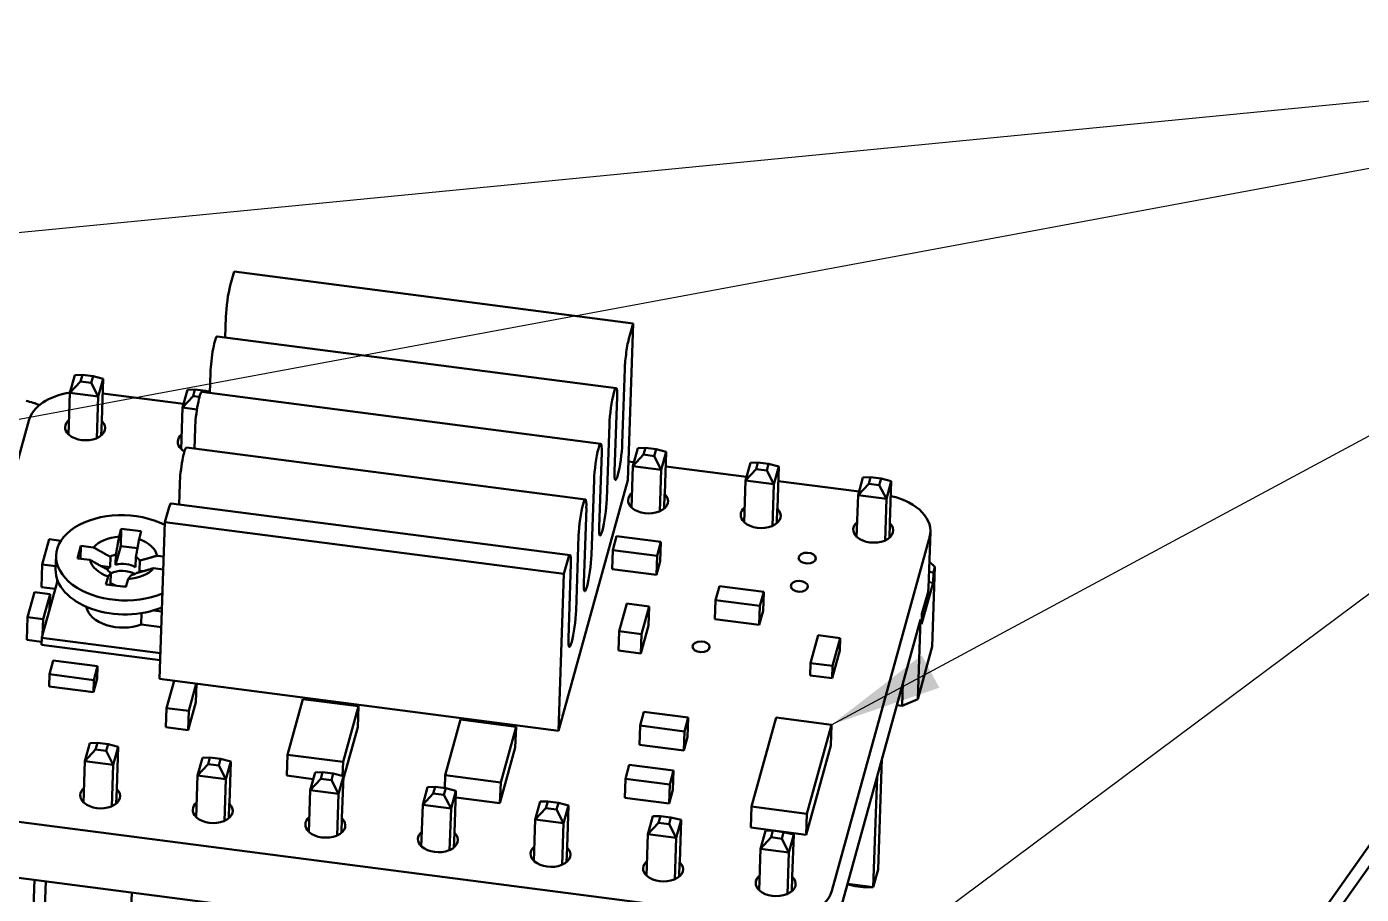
# Model space of a CAD drawing. Header units: millimetres. Extents: x 0 to 420, y 0 to 297.
# Drawn here: x 253.72 to 283.38, y 116.77 to 136.06 of the extents above; entities that cross this region are included whole.
import ezdxf

# ---------------------------------------------------------------- set-up
doc = ezdxf.new("R2010")
doc.units = ezdxf.units.MM
doc.layers.add('Symbol (ISO)', color=7, linetype='Continuous', lineweight=25)
doc.layers.add('Visible (ISO)', color=7, linetype='Continuous', lineweight=50)
doc.styles.add('Note Text (ISO)', font='tahoma.ttf')
doc.dimstyles.new('Default - Method 1b (ISO)$7', dxfattribs={"dimtxt": 3.5, "dimasz": 2.5, "dimexe": 3.175, "dimexo": 0, "dimgap": 0.762, "dimtad": 1, "dimtoh": 1, "dimrnd": 1e-08, "dimtxsty": 'Note Text (ISO)', "dimcen": 0.09, "dimdle": 10, "dimclrd": 256, "dimclre": 256, "dimclrt": 256, "dimazin": 2, "dimtfac": 1, "dimtmove": 0, "dimatfit": 3, "dimfxl": 1, "dimtolj": 1, "dimlwd": -1, "dimlwe": -1, "dimarcsym": 0})

msp = doc.modelspace()

# ---------------------------------------------------------------- linework, layer by layer
at = {"layer": 'Visible (ISO)'}
for p, q in [((258.331, 130.615), (258.245, 130.306)), ((267.196, 129.464), (258.331, 130.615)), ((258.132, 129.154), (258.147, 129.609)), ((267.196, 129.464), (267.077, 125.976)), ((267.11, 129.154), (267.196, 129.464)), ((266.82, 128.025), (257.955, 129.176)), ((266.955, 126.791), (267.012, 128.457)), ((254.683, 127.918), (254.792, 128.314)), ((254.683, 127.918), (254.919, 128.171)), ((254.96, 128.319), (254.792, 128.314)), ((254.96, 128.319), (254.919, 128.171)), ((254.919, 128.171), (255.156, 128.14)), ((255.197, 128.289), (254.96, 128.319)), ((255.156, 128.14), (255.197, 128.289)), ((255.313, 127.836), (255.156, 128.14)), ((255.197, 128.289), (255.423, 128.232)), ((255.423, 128.232), (255.313, 127.836)), ((255.391, 127.302), (255.423, 128.232)), ((257.79, 127.916), (257.805, 128.371)), ((254.683, 127.918), (254.652, 126.988)), ((255.313, 127.836), (254.683, 127.918)), ((255.282, 126.906), (255.313, 127.836)), ((257.208, 127.675), (255.412, 127.908)), ((257.185, 127.593), (257.294, 127.989)), ((257.185, 127.593), (257.421, 127.846)), ((257.462, 127.994), (257.294, 127.989)), ((257.462, 127.994), (257.421, 127.846)), ((257.421, 127.846), (257.562, 127.828)), ((257.699, 127.964), (257.462, 127.994)), ((266.478, 126.787), (257.614, 127.939)), ((257.689, 127.929), (257.699, 127.964)), ((257.699, 127.964), (257.791, 127.941)), ((266.784, 126.172), (266.841, 127.838)), ((257.185, 127.593), (257.153, 126.663)), ((257.506, 127.551), (257.185, 127.593)), ((253.77, 127.307), (251.602, 119.448)), ((255.389, 127.295), (255.378, 126.97)), ((255.389, 127.295), (255.391, 127.302)), ((254.663, 126.986), (254.652, 126.988)), ((257.449, 126.678), (257.464, 127.133)), ((266.614, 125.553), (266.67, 127.22)), ((255.282, 126.906), (255.271, 126.907)), ((255.282, 126.906), (255.284, 126.913)), ((257.165, 126.661), (257.153, 126.663)), ((266.137, 125.549), (257.272, 126.701)), ((267.192, 126.293), (267.301, 126.689)), ((267.469, 126.694), (267.301, 126.689)), ((267.469, 126.694), (267.428, 126.546)), ((267.706, 126.664), (267.469, 126.694)), ((267.665, 126.515), (267.706, 126.664)), ((267.706, 126.664), (267.932, 126.607)), ((266.443, 124.934), (266.499, 126.601)), ((267.215, 126.375), (267.091, 126.391)), ((267.192, 126.293), (267.428, 126.546)), ((267.428, 126.546), (267.665, 126.515)), ((267.822, 126.211), (267.665, 126.515)), ((267.932, 126.607), (267.822, 126.211)), ((267.9, 125.677), (267.932, 126.607)), ((269.694, 125.968), (269.803, 126.364)), ((269.971, 126.369), (269.803, 126.364)), ((269.971, 126.369), (269.93, 126.221)), ((270.208, 126.339), (269.971, 126.369)), ((270.167, 126.19), (270.208, 126.339)), ((270.208, 126.339), (270.434, 126.282)), ((290.035, 126.571), (280.699, 113.347)), ((267.192, 126.293), (267.161, 125.363)), ((267.822, 126.211), (267.192, 126.293)), ((267.791, 125.281), (267.822, 126.211)), ((269.717, 126.05), (267.921, 126.283)), ((269.694, 125.968), (269.93, 126.221)), ((269.93, 126.221), (270.167, 126.19)), ((270.324, 125.886), (270.167, 126.19)), ((270.434, 126.282), (270.324, 125.886)), ((270.402, 125.352), (270.434, 126.282)), ((272.196, 125.643), (272.305, 126.039)), ((272.473, 126.044), (272.305, 126.039)), ((272.473, 126.044), (272.432, 125.896)), ((272.709, 126.014), (272.473, 126.044)), ((257.107, 125.44), (257.122, 125.896)), ((267.077, 125.976), (265.541, 120.406)), ((266.272, 124.316), (266.329, 125.982)), ((269.694, 125.968), (269.662, 125.038)), ((270.324, 125.886), (269.694, 125.968)), ((270.293, 124.956), (270.324, 125.886)), ((272.218, 125.725), (270.423, 125.958)), ((272.196, 125.643), (272.432, 125.896)), ((272.432, 125.896), (272.668, 125.865)), ((272.668, 125.865), (272.709, 126.014)), ((272.826, 125.561), (272.668, 125.865)), ((272.709, 126.014), (272.935, 125.957)), ((272.935, 125.957), (272.826, 125.561)), ((272.904, 125.027), (272.935, 125.957)), ((265.795, 124.312), (256.931, 125.463)), ((267.898, 125.67), (267.887, 125.345)), ((267.898, 125.67), (267.9, 125.677)), ((272.196, 125.643), (272.164, 124.713)), ((272.826, 125.561), (272.196, 125.643)), ((272.795, 124.631), (272.826, 125.561)), ((256.879, 125.355), (256.794, 125.045)), ((266.101, 123.697), (266.158, 125.363)), ((267.172, 125.361), (267.161, 125.363)), ((267.791, 125.281), (267.78, 125.282)), ((267.791, 125.281), (267.793, 125.288)), ((270.4, 125.345), (270.389, 125.02)), ((270.4, 125.345), (270.402, 125.352)), ((255.825, 124.899), (255.776, 124.723)), ((255.812, 124.511), (255.825, 124.899)), ((256.268, 124.841), (255.825, 124.899)), ((256.794, 125.045), (256.676, 121.558)), ((256.794, 125.045), (265.659, 123.894)), ((269.674, 125.036), (269.662, 125.038)), ((270.293, 124.956), (270.281, 124.957)), ((270.293, 124.956), (270.295, 124.963)), ((272.902, 125.02), (272.891, 124.695)), ((272.902, 125.02), (272.904, 125.027)), ((254.065, 124.103), (254.22, 124.663)), ((254.22, 124.663), (254.482, 124.629)), ((256.22, 124.665), (256.268, 124.841)), ((265.931, 123.078), (265.987, 124.744)), ((266.83, 124.734), (266.744, 124.424)), ((267.815, 124.606), (266.83, 124.734)), ((267.729, 124.296), (267.815, 124.606)), ((267.815, 124.606), (267.8, 124.18)), ((271.616, 116.848), (273.785, 124.707)), ((272.175, 124.711), (272.164, 124.713)), ((272.795, 124.631), (272.783, 124.632)), ((272.795, 124.631), (272.796, 124.638)), ((273.803, 124.827), (273.761, 123.587)), ((254.366, 123.992), (254.377, 124.302)), ((254.929, 124.518), (254.852, 124.24)), ((254.919, 124.231), (254.929, 124.518)), ((255.209, 124.482), (254.929, 124.518)), ((255.575, 124.045), (255.583, 124.276)), ((255.812, 124.511), (255.697, 124.097)), ((255.705, 124.328), (255.697, 124.097)), ((256.184, 124.463), (255.812, 124.511)), ((256.141, 124.04), (256.149, 124.27)), ((256.768, 124.279), (256.619, 124.299)), ((266.744, 124.424), (266.73, 123.998)), ((266.744, 124.424), (267.729, 124.296)), ((267.729, 124.296), (267.715, 123.87)), ((254.065, 124.103), (254.048, 123.599)), ((254.369, 124.064), (254.065, 124.103)), ((254.852, 124.24), (255.133, 124.203)), ((255.575, 124.045), (255.366, 124.072)), ((256.235, 124.191), (256.227, 123.961)), ((256.542, 124.02), (256.758, 123.992)), ((265.659, 123.894), (265.744, 124.203)), ((265.76, 122.459), (265.816, 124.125)), ((266.73, 123.998), (267.715, 123.87)), ((267.715, 123.87), (267.8, 124.18)), ((273.904, 124.052), (273.781, 124.165)), ((273.844, 122.277), (273.904, 124.052)), ((273.904, 124.052), (273.87, 123.928)), ((254.398, 123.71), (254.229, 123.097)), ((254.4, 123.769), (254.398, 123.71)), ((254.408, 123.747), (254.398, 123.71)), ((255.532, 123.837), (255.483, 123.661)), ((255.585, 123.688), (255.574, 123.649)), ((255.585, 123.688), (255.592, 123.919)), ((255.927, 123.603), (255.975, 123.78)), ((256.302, 123.951), (256.227, 123.961)), ((265.659, 123.894), (265.541, 120.406)), ((273.608, 122.774), (273.862, 123.696)), ((273.862, 123.696), (273.765, 123.708)), ((273.87, 123.928), (273.773, 123.941)), ((273.862, 123.696), (273.87, 123.928)), ((253.742, 122.93), (253.896, 123.49)), ((253.896, 123.49), (254.241, 123.446)), ((254.357, 123.559), (254.048, 123.599)), ((254.241, 123.446), (254.086, 122.886)), ((254.241, 123.446), (254.229, 123.097)), ((255.483, 123.661), (255.927, 123.603)), ((269.115, 123.623), (269.029, 123.313)), ((270.1, 123.495), (269.115, 123.623)), ((270.014, 123.185), (270.1, 123.495)), ((270.1, 123.495), (270.085, 123.069)), ((273.616, 123.006), (273.743, 123.467)), ((254.229, 123.097), (254.075, 122.537)), ((256.727, 123.059), (256.544, 123.082)), ((267.06, 123.236), (266.889, 122.617)), ((267.553, 123.172), (267.06, 123.236)), ((267.382, 122.553), (267.553, 123.172)), ((267.553, 123.172), (267.538, 122.746)), ((269.029, 123.313), (269.015, 122.887)), ((269.029, 123.313), (270.014, 123.185)), ((270.014, 123.185), (270, 122.759)), ((253.742, 122.93), (253.725, 122.427)), ((254.086, 122.886), (253.742, 122.93)), ((254.086, 122.886), (254.075, 122.537)), ((256.274, 123.021), (256.265, 122.768)), ((269.015, 122.887), (270, 122.759)), ((270, 122.759), (270.085, 123.069)), ((271.736, 116.193), (273.582, 122.883)), ((273.582, 122.883), (273.521, 121.108)), ((273.608, 122.774), (273.616, 123.006)), ((254.075, 122.537), (254.057, 122.475)), ((256.715, 122.71), (256.265, 122.768)), ((266.889, 122.617), (266.875, 122.191)), ((266.889, 122.617), (267.382, 122.553)), ((267.368, 122.127), (267.538, 122.746)), ((267.382, 122.553), (267.368, 122.127)), ((271.308, 122.528), (271.137, 121.91)), ((271.801, 122.464), (271.308, 122.528)), ((254.054, 122.384), (253.725, 122.427)), ((254.057, 122.475), (254.052, 122.32)), ((254.052, 122.32), (256.69, 121.977)), ((254.057, 122.475), (256.695, 122.132)), ((266.875, 122.191), (267.368, 122.127)), ((271.621, 121.574), (271.791, 122.193)), ((271.63, 121.846), (271.801, 122.464)), ((271.801, 122.464), (271.791, 122.193)), ((273.844, 122.277), (273.521, 121.108)), ((254.314, 121.971), (254.228, 121.661)), ((255.299, 121.843), (254.314, 121.971)), ((271.137, 121.91), (271.128, 121.638)), ((271.137, 121.91), (271.63, 121.846)), ((254.228, 121.661), (254.219, 121.39)), ((254.228, 121.661), (255.213, 121.533)), ((255.213, 121.533), (255.299, 121.843)), ((255.299, 121.843), (255.289, 121.571)), ((271.128, 121.638), (271.621, 121.574)), ((271.63, 121.846), (271.621, 121.574)), ((254.219, 121.39), (255.204, 121.262)), ((255.204, 121.262), (255.289, 121.571)), ((255.213, 121.533), (255.204, 121.262)), ((265.541, 120.406), (256.676, 121.558)), ((256.997, 121.516), (256.83, 120.911)), ((257.323, 120.847), (257.49, 121.452)), ((257.493, 121.452), (257.479, 121.04)), ((273.175, 120.96), (273.192, 121.471)), ((257.308, 120.421), (257.479, 121.04)), ((259.862, 121.111), (259.521, 119.873)), ((261.094, 120.951), (259.862, 121.111)), ((273.521, 121.108), (273.175, 120.96)), ((256.83, 120.911), (256.816, 120.485)), ((256.83, 120.911), (257.323, 120.847)), ((257.323, 120.847), (257.308, 120.421)), ((260.752, 119.713), (261.094, 120.951)), ((261.094, 120.951), (261.078, 120.486)), ((267.437, 120.829), (267.351, 120.519)), ((268.422, 120.701), (267.437, 120.829)), ((268.336, 120.391), (268.422, 120.701)), ((268.422, 120.701), (268.407, 120.274)), ((270.374, 120.7), (269.828, 118.72)), ((271.605, 120.54), (270.374, 120.7)), ((273.175, 120.96), (273.055, 120.976)), ((256.816, 120.485), (257.308, 120.421)), ((260.757, 119.323), (261.078, 120.486)), ((263.365, 120.656), (263.023, 119.418)), ((264.596, 120.496), (263.365, 120.656)), ((264.255, 119.258), (264.596, 120.496)), ((264.596, 120.496), (264.58, 120.031)), ((267.351, 120.519), (267.337, 120.093)), ((267.351, 120.519), (268.336, 120.391)), ((271.059, 118.56), (271.605, 120.54)), ((271.605, 120.54), (271.59, 120.075)), ((255.016, 119.733), (255.125, 120.129)), ((255.294, 120.135), (255.125, 120.129)), ((255.294, 120.135), (255.253, 119.986)), ((255.53, 120.104), (255.294, 120.135)), ((268.336, 120.391), (268.322, 119.965)), ((268.322, 119.965), (268.407, 120.274)), ((255.016, 119.733), (255.253, 119.986)), ((255.253, 119.986), (255.489, 119.956)), ((255.489, 119.956), (255.53, 120.104)), ((255.647, 119.651), (255.489, 119.956)), ((255.53, 120.104), (255.756, 120.047)), ((255.756, 120.047), (255.647, 119.651)), ((255.724, 119.117), (255.756, 120.047)), ((259.521, 119.873), (259.505, 119.408)), ((259.521, 119.873), (260.752, 119.713)), ((264.239, 118.793), (264.58, 120.031)), ((267.337, 120.093), (268.322, 119.965)), ((271.043, 118.095), (271.59, 120.075)), ((285.118, 120.07), (278.511, 110.725)), ((255.016, 119.733), (254.985, 118.803)), ((255.647, 119.651), (255.016, 119.733)), ((255.615, 118.721), (255.647, 119.651)), ((257.518, 119.408), (257.627, 119.804)), ((257.518, 119.408), (257.754, 119.661)), ((257.795, 119.81), (257.627, 119.804)), ((257.795, 119.81), (257.754, 119.661)), ((257.754, 119.661), (257.991, 119.631)), ((258.032, 119.779), (257.795, 119.81)), ((257.991, 119.631), (258.032, 119.779)), ((258.148, 119.326), (257.991, 119.631)), ((258.032, 119.779), (258.258, 119.722)), ((258.258, 119.722), (258.148, 119.326)), ((258.226, 118.792), (258.258, 119.722)), ((260.752, 119.713), (260.742, 119.402)), ((267.111, 119.65), (267.026, 119.34)), ((268.096, 119.522), (267.111, 119.65)), ((268.011, 119.212), (268.096, 119.522)), ((268.096, 119.522), (268.082, 119.095)), ((272.643, 117.323), (272.726, 119.782)), ((257.518, 119.408), (257.486, 118.478)), ((258.148, 119.326), (257.518, 119.408)), ((258.117, 118.396), (258.148, 119.326)), ((259.505, 119.408), (260.089, 119.332)), ((260.02, 119.083), (260.129, 119.479)), ((260.02, 119.083), (260.256, 119.336)), ((260.297, 119.485), (260.129, 119.479)), ((260.297, 119.485), (260.256, 119.336)), ((260.256, 119.336), (260.493, 119.306)), ((260.534, 119.454), (260.297, 119.485)), ((260.493, 119.306), (260.534, 119.454)), ((260.65, 119.001), (260.493, 119.306)), ((260.534, 119.454), (260.759, 119.397)), ((260.759, 119.397), (260.65, 119.001)), ((260.728, 118.467), (260.759, 119.397)), ((263.023, 119.418), (263.014, 119.132)), ((263.023, 119.418), (264.255, 119.258)), ((264.255, 119.258), (264.239, 118.793)), ((267.026, 119.34), (267.012, 118.914)), ((267.026, 119.34), (268.011, 119.212)), ((272.534, 116.927), (272.617, 119.386)), ((255.722, 119.11), (255.711, 118.786)), ((255.722, 119.11), (255.724, 119.117)), ((260.02, 119.083), (259.988, 118.153)), ((260.65, 119.001), (260.02, 119.083)), ((260.619, 118.071), (260.65, 119.001)), ((262.522, 118.758), (262.631, 119.154)), ((262.522, 118.758), (262.758, 119.011)), ((262.799, 119.16), (262.631, 119.154)), ((262.799, 119.16), (262.758, 119.011)), ((262.758, 119.011), (262.994, 118.981)), ((263.035, 119.129), (262.799, 119.16)), ((262.994, 118.981), (263.035, 119.129)), ((263.152, 118.676), (262.994, 118.981)), ((263.035, 119.129), (263.261, 119.072)), ((263.261, 119.072), (263.152, 118.676)), ((263.23, 118.142), (263.261, 119.072)), ((263.256, 118.921), (264.239, 118.793)), ((268.011, 119.212), (267.997, 118.786)), ((267.997, 118.786), (268.082, 119.095)), ((254.996, 118.802), (254.985, 118.803)), ((255.615, 118.721), (255.604, 118.723)), ((255.615, 118.721), (255.617, 118.728)), ((258.224, 118.785), (258.213, 118.461)), ((258.224, 118.785), (258.226, 118.792)), ((262.522, 118.758), (262.49, 117.828)), ((263.152, 118.676), (262.522, 118.758)), ((263.12, 117.746), (263.152, 118.676)), ((265.023, 118.433), (265.133, 118.829)), ((265.023, 118.433), (265.26, 118.686)), ((265.301, 118.835), (265.133, 118.829)), ((265.301, 118.835), (265.26, 118.686)), ((265.26, 118.686), (265.496, 118.656)), ((265.537, 118.804), (265.301, 118.835)), ((265.496, 118.656), (265.537, 118.804)), ((265.654, 118.351), (265.496, 118.656)), ((265.537, 118.804), (265.763, 118.747)), ((265.763, 118.747), (265.654, 118.351)), ((265.732, 117.817), (265.763, 118.747)), ((267.012, 118.914), (267.997, 118.786)), ((269.828, 118.72), (269.812, 118.255)), ((269.828, 118.72), (271.059, 118.56)), ((252.636, 118.499), (270.148, 116.224)), ((257.498, 118.477), (257.486, 118.478)), ((258.117, 118.396), (258.106, 118.398)), ((258.117, 118.396), (258.119, 118.403)), ((260.726, 118.46), (260.715, 118.136)), ((260.726, 118.46), (260.728, 118.467)), ((265.023, 118.433), (264.992, 117.503)), ((265.654, 118.351), (265.023, 118.433)), ((265.622, 117.421), (265.654, 118.351)), ((267.525, 118.108), (267.635, 118.504)), ((267.525, 118.108), (267.762, 118.361)), ((267.803, 118.51), (267.635, 118.504)), ((267.803, 118.51), (267.762, 118.361)), ((267.762, 118.361), (267.998, 118.331)), ((268.039, 118.479), (267.803, 118.51)), ((267.998, 118.331), (268.039, 118.479)), ((268.156, 118.026), (267.998, 118.331)), ((268.039, 118.479), (268.265, 118.422)), ((268.265, 118.422), (268.156, 118.026)), ((268.233, 117.492), (268.265, 118.422)), ((271.059, 118.56), (271.043, 118.095)), ((260, 118.152), (259.988, 118.153)), ((260.619, 118.071), (260.607, 118.073)), ((260.619, 118.071), (260.621, 118.078)), ((263.228, 118.135), (263.217, 117.811)), ((263.228, 118.135), (263.23, 118.142)), ((267.525, 118.108), (267.494, 117.178)), ((268.156, 118.026), (267.525, 118.108)), ((269.812, 118.255), (271.043, 118.095)), ((270.027, 117.783), (270.136, 118.179)), ((270.027, 117.783), (270.263, 118.036)), ((270.304, 118.185), (270.136, 118.179)), ((270.304, 118.185), (270.263, 118.036)), ((270.263, 118.036), (270.5, 118.006)), ((270.541, 118.154), (270.304, 118.185)), ((270.5, 118.006), (270.541, 118.154)), ((270.541, 118.154), (270.767, 118.097)), ((270.767, 118.097), (270.657, 117.701)), ((270.735, 117.167), (270.767, 118.097)), ((262.501, 117.827), (262.49, 117.828)), ((263.12, 117.746), (263.109, 117.748)), ((263.12, 117.746), (263.122, 117.753)), ((265.73, 117.81), (265.719, 117.486)), ((265.73, 117.81), (265.732, 117.817)), ((268.124, 117.096), (268.156, 118.026)), ((270.027, 117.783), (269.996, 116.853)), ((270.657, 117.701), (270.027, 117.783)), ((270.657, 117.701), (270.5, 118.006)), ((265.003, 117.502), (264.992, 117.503)), ((268.231, 117.485), (268.22, 117.161)), ((268.231, 117.485), (268.233, 117.492)), ((270.626, 116.771), (270.657, 117.701)), ((252.594, 117.259), (270.106, 114.984)), ((265.622, 117.421), (265.611, 117.423)), ((265.622, 117.421), (265.624, 117.428)), ((267.505, 117.177), (267.494, 117.178)), ((270.733, 117.16), (270.722, 116.836)), ((270.733, 117.16), (270.735, 117.167)), ((272.534, 116.927), (272.643, 117.323)), ((253.84, 115.523), (253.893, 117.09)), ((254.144, 117.058), (254.084, 115.299)), ((268.124, 117.096), (268.113, 117.098)), ((268.124, 117.096), (268.126, 117.103)), ((270.007, 116.852), (269.996, 116.853)), ((271.957, 116.996), (272.129, 116.952)), ((271.959, 117.002), (272.534, 116.927)), ((272.365, 116.922), (272.129, 116.952)), ((272.534, 116.927), (272.365, 116.922)), ((255.995, 115.051), (256.055, 116.81)), ((270.626, 116.771), (270.615, 116.773)), ((270.626, 116.771), (270.628, 116.778))]:
    msp.add_line(p, q, dxfattribs=at)
for centre, major_axis, ratio, start_param, end_param in [((258.232, 129.918), (0.064, 0.496), 0.116089, 0.68892, 2.259716), ((257.891, 128.681), (0.064, 0.496), 0.116089, 0, 2.259716), ((267.097, 128.767), (-0.064, -0.496), 0.116089, 3.830512, 5.401309), ((255.021, 127.145), (-1.269, 0.043), 0.631405, 5.001847, 6.132915), ((257.549, 127.443), (0.064, 0.496), 0.116089, 0, 2.259716), ((266.756, 127.529), (0.064, 0.496), 0.116089, 5.401309, 8.542901), ((253.321, 126.986), (-1.269, 0.043), 0.631405, 4.163164, 4.421452), ((255.021, 127.145), (-0.444, 0.015), 0.631405, 5.673051, 6.893319), ((255.021, 127.145), (0.444, -0.015), 0.631405, 5.365792, 6.900039), ((255.021, 127.145), (0.444, -0.015), 0.631405, 3.794995, 5.329243), ((257.523, 126.82), (-0.444, 0.015), 0.631405, 5.673051, 6.893319), ((257.208, 126.205), (0.064, 0.496), 0.116089, 0, 2.259716), ((257.523, 126.82), (0.444, -0.015), 0.631405, 3.794995, 4.006471), ((266.414, 126.291), (0.064, 0.496), 0.116089, 5.401309, 8.542901), ((266.87, 126.482), (-0.064, -0.496), 0.116089, 5.401309, 8.542901), ((256.866, 124.967), (0.064, 0.496), 0.116089, 0, 0.68892), ((266.072, 125.054), (0.064, 0.496), 0.116089, 5.401309, 8.542901), ((266.528, 125.244), (-0.064, -0.496), 0.116089, 5.401309, 8.542901), ((267.53, 125.52), (-0.444, 0.015), 0.631405, 5.673051, 6.893319), ((267.53, 125.52), (0.444, -0.015), 0.631405, 5.365792, 6.900039), ((272.534, 124.87), (1.269, -0.043), 0.631405, 6.132915, 7.563045), ((255.876, 124.251), (-1.499, 0.051), 0.631405, 4.076489, 8.489881), ((267.53, 125.52), (0.444, -0.015), 0.631405, 3.794995, 5.329243), ((270.032, 125.195), (-0.444, 0.015), 0.631405, 5.673051, 6.893319), ((270.032, 125.195), (0.444, -0.015), 0.631405, 5.365792, 6.900039), ((270.032, 125.195), (0.444, -0.015), 0.631405, 3.794995, 5.329243), ((272.534, 124.87), (-0.444, 0.015), 0.631405, 5.673051, 6.893319), ((272.534, 124.87), (0.444, -0.015), 0.631405, 5.365792, 6.900039), ((255.876, 124.251), (0.75, -0.025), 0.631405, 1.725219, 2.68663), ((255.876, 124.251), (0.75, -0.025), 0.631405, 0.154423, 1.115834), ((272.534, 124.87), (0.444, -0.015), 0.631405, 3.794995, 5.329243), ((255.87, 124.095), (0.4, -0.014), 0.631405, 2.017933, 2.393916), ((255.87, 124.095), (0.4, -0.014), 0.631405, 0.447136, 0.82312), ((265.731, 123.816), (0.064, 0.496), 0.116089, 5.401309, 6.972105), ((266.187, 124.006), (-0.064, -0.496), 0.116089, 5.401309, 8.542901), ((255.865, 123.941), (-1.499, 0.051), 0.631405, 0, 2.206696), ((255.876, 124.251), (-0.75, 0.025), 0.631405, 0.154423, 1.115834), ((255.87, 124.095), (-0.4, 0.014), 0.631405, 0.447136, 0.82312), ((255.863, 123.864), (0.4, -0.014), 0.631405, 2.393916, 2.666557), ((255.857, 123.709), (0.4, -0.014), 0.631405, 0.870117, 2.318473), ((255.863, 123.864), (0.4, -0.014), 0.631405, 0.82312, 2.017933), ((255.876, 124.251), (-0.75, 0.025), 0.631405, 1.725219, 2.68663), ((255.863, 123.864), (-0.4, 0.014), 0.631405, 0.82312, 1.231183), ((255.87, 124.095), (-0.4, 0.014), 0.631405, 2.017933, 2.393916), ((255.863, 123.864), (0.4, -0.014), 0.631405, 0.33826, 0.447136), ((255.863, 123.864), (-0.4, 0.014), 0.631405, 1.60987, 1.759667), ((272.492, 123.63), (1.269, -0.043), 0.631405, 6.132915, 6.283185), ((255.84, 123.205), (-0.8, 0.027), 0.631405, 0.133643, 2.15266), ((265.845, 122.768), (-0.064, -0.496), 0.116089, 5.401309, 8.542901), ((255.355, 118.96), (-0.444, 0.015), 0.631405, 5.673051, 6.893319), ((255.355, 118.96), (0.444, -0.015), 0.631405, 5.365792, 6.900039), ((255.355, 118.96), (0.444, -0.015), 0.631405, 3.794995, 5.329243), ((257.856, 118.635), (-0.444, 0.015), 0.631405, 5.673051, 6.893319), ((257.856, 118.635), (0.444, -0.015), 0.631405, 5.365792, 6.900039), ((257.856, 118.635), (0.444, -0.015), 0.631405, 3.794995, 5.329243), ((260.358, 118.31), (-0.444, 0.015), 0.631405, 5.673051, 6.893319), ((260.358, 118.31), (0.444, -0.015), 0.631405, 5.365792, 6.900039), ((260.358, 118.31), (0.444, -0.015), 0.631405, 3.794995, 5.329243), ((262.86, 117.985), (-0.444, 0.015), 0.631405, 5.673051, 6.893319), ((262.86, 117.985), (0.444, -0.015), 0.631405, 5.365792, 6.900039), ((262.86, 117.985), (0.444, -0.015), 0.631405, 3.794995, 5.329243), ((265.362, 117.66), (-0.444, 0.015), 0.631405, 5.673051, 6.893319), ((265.362, 117.66), (0.444, -0.015), 0.631405, 5.365792, 6.900039), ((265.362, 117.66), (0.444, -0.015), 0.631405, 3.794995, 5.329243), ((267.864, 117.335), (-0.444, 0.015), 0.631405, 5.673051, 6.893319), ((267.864, 117.335), (0.444, -0.015), 0.631405, 5.365792, 6.900039), ((267.864, 117.335), (0.444, -0.015), 0.631405, 3.794995, 5.329243), ((270.365, 117.01), (-0.444, 0.015), 0.631405, 5.673051, 6.893319), ((270.365, 117.01), (0.444, -0.015), 0.631405, 5.365792, 6.900039), ((270.365, 117.01), (0.444, -0.015), 0.631405, 3.794995, 5.329243), ((270.365, 117.01), (1.269, -0.043), 0.631405, 4.562119, 6.132915)]:
    msp.add_ellipse(centre, major_axis=major_axis, ratio=ratio, start_param=start_param, end_param=end_param, dxfattribs=at)
for centre in [(271.066, 124.246), (270.893, 123.618), (268.708, 122.273)]:
    msp.add_ellipse(centre, major_axis=(-0.19, 0.006), ratio=0.631405, dxfattribs=at)
for points, weights in [([(255.776, 124.723), (255.73, 124.46), (255.705, 124.328)], [2.77646236677, 3.67984372819, 4.33128129216]), ([(255.133, 124.203), (255.376, 124.064), (255.506, 123.998)], [2.77646236677, 3.67984372819, 4.33128129216]), ([(255.592, 123.919), (255.571, 123.885), (255.532, 123.837)], [4.33128129216, 3.67984372819, 2.77646236677]), ([(255.975, 123.78), (256.014, 123.828), (256.036, 123.861)], [2.77646236677, 3.67984372819, 4.33128129216])]:
    msp.add_rational_spline(points, weights, degree=2, dxfattribs=at)
for points, weights, knots in [([(256.149, 124.27), (256.16, 124.332), (256.193, 124.518), (256.22, 124.665)], [4.33128129216, 3.9998209999, 3.22019100529, 2.77646236677], [-0.11749864, -0.11749864, -0.11749864, -0.08563339, -0.05487208, -0.05487208, -0.05487208]), ([(255.583, 124.276), (255.522, 124.307), (255.346, 124.404), (255.209, 124.482)], [4.33128129216, 3.9998209999, 3.22019100529, 2.77646236677], [-0.11749864, -0.11749864, -0.11749864, -0.08563339, -0.05487208, -0.05487208, -0.05487208]), ([(256.619, 124.299), (256.478, 124.257), (256.297, 124.207), (256.235, 124.191)], [2.77646236677, 3.22019100529, 3.9998209999, 4.33128129216], [0.05487208, 0.05487208, 0.05487208, 0.08563339, 0.11749864, 0.11749864, 0.11749864]), ([(256.158, 123.913), (256.22, 123.928), (256.401, 123.978), (256.542, 124.02)], [4.33128129216, 3.9998209999, 3.22019100529, 2.77646236677], [-0.11749864, -0.11749864, -0.11749864, -0.08563339, -0.05487208, -0.05487208, -0.05487208])]:
    msp.add_rational_spline(points, weights, degree=2, knots=knots, dxfattribs=at)

# ---------------------------------------------------------------- leaders
at = {"layer": 'Symbol (ISO)'}
for points in [[(225.677, 128.764), (300.452, 136.063)], [(246.445, 126.01), (300.452, 136.063)], [(263.507, 108.507), (300.452, 136.063)]]:
    msp.add_leader(points, dimstyle='Default - Method 1b (ISO)$7', override={"dimtad": 0}, dxfattribs=at)
at = {"layer": 'Symbol (ISO)', "annotation_type": 0, "has_hookline": 1, "hookline_direction": 0, "text_width": 46.426}
msp.add_leader([(271.605, 120.54), (300.452, 136.063), (302.19, 136.063)], dimstyle='Default - Method 1b (ISO)$7', override={"dimtad": 0}, dxfattribs=at)

doc.saveas('drawing.dxf')
